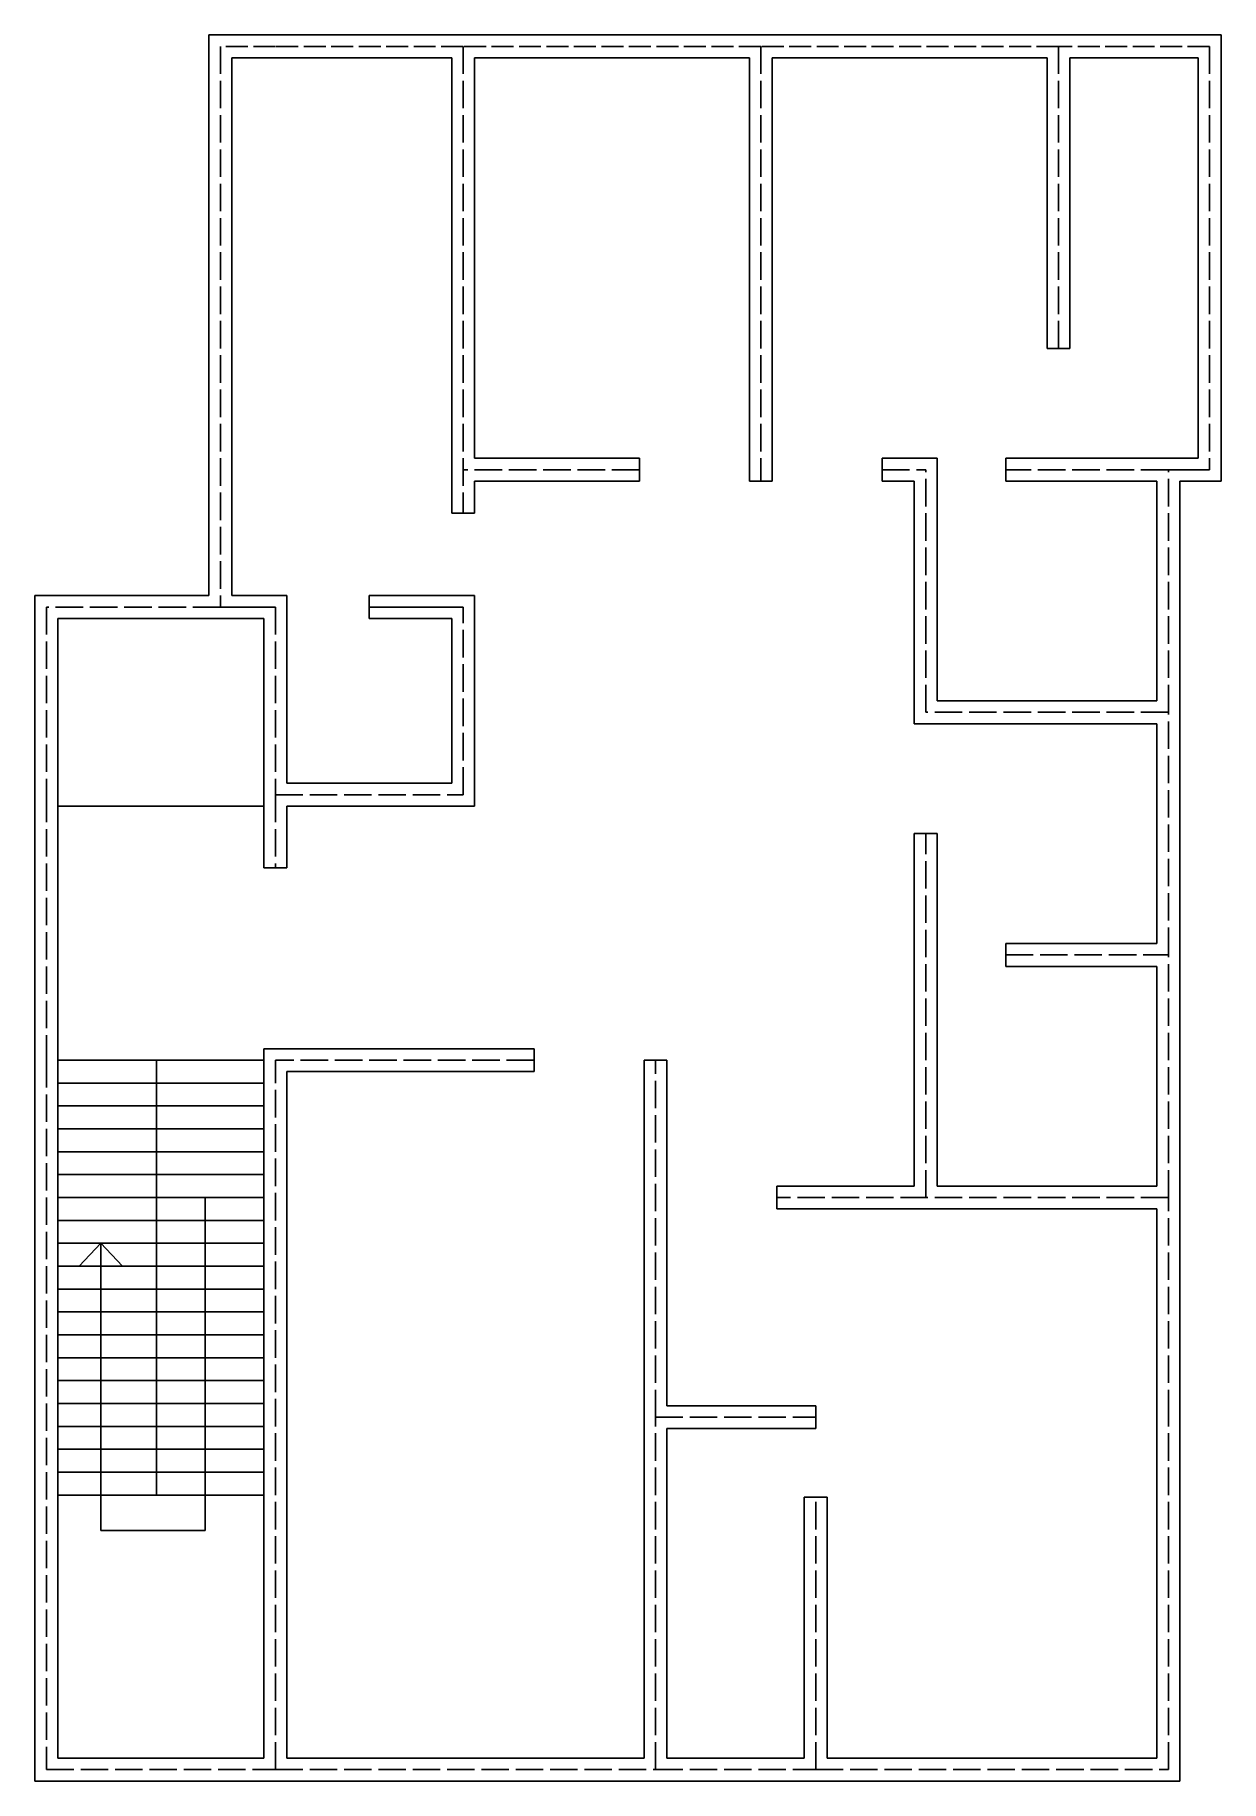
# Model space of a CAD drawing. Header units: inches. Extents: x 2033 to 2551, y 491 to 1254.
import ezdxf

# ---------------------------------------------------------------- set-up
doc = ezdxf.new("R2010")
doc.units = ezdxf.units.IN
doc.header["$MEASUREMENT"] = 0
doc.linetypes.add('ACAD_ISO02W100', pattern=[15, 12, -3])

msp = doc.modelspace()

# ---------------------------------------------------------------- linework, layer by layer
for p, q in [((2138.21, 1253.83), (2109.21, 1253.8)), ((2109.21, 1253.8), (2109.21, 1008.83)), ((2220.21, 1253.83), (2138.21, 1253.83)), ((2350.21, 1253.83), (2220.21, 1253.83)), ((2480.21, 1253.83), (2350.21, 1253.83)), ((2551.21, 1253.83), (2480.21, 1253.83)), ((2551.21, 1253.83), (2551.21, 1058.83)), ((2138.21, 1243.83), (2119.21, 1243.83)), ((2119.21, 1243.83), (2119.21, 1008.83)), ((2215.21, 1243.83), (2138.21, 1243.83)), ((2215.21, 1243.83), (2215.21, 1044.83)), ((2345.21, 1243.83), (2225.21, 1243.83)), ((2225.21, 1243.83), (2225.21, 1068.83)), ((2345.21, 1243.83), (2345.21, 1058.83)), ((2475.21, 1243.83), (2355.21, 1243.83)), ((2355.21, 1243.83), (2355.21, 1058.83)), ((2475.21, 1243.83), (2475.21, 1116.83)), ((2541.21, 1243.83), (2485.21, 1243.83)), ((2485.21, 1243.83), (2485.21, 1116.83)), ((2541.21, 1243.83), (2541.21, 1068.83)), ((2475.21, 1116.83), (2485.21, 1116.83)), ((2297.21, 1068.83), (2225.21, 1068.83)), ((2297.21, 1068.83), (2297.21, 1058.83)), ((2403.21, 1068.83), (2403.21, 1058.83)), ((2403.21, 1068.83), (2427.21, 1068.83)), ((2403.21, 1068.83), (2422.21, 1068.83)), ((2427.21, 962.83), (2427.21, 1068.83)), ((2528.21, 1068.83), (2457.21, 1068.83)), ((2457.21, 1068.83), (2457.21, 1058.83)), ((2528.21, 1068.83), (2541.21, 1068.83)), ((2528.21, 1063.83), (2546.21, 1063.83)), ((2297.21, 1058.83), (2225.21, 1058.83)), ((2225.21, 1058.83), (2225.21, 1044.83)), ((2345.21, 1058.83), (2355.21, 1058.83)), ((2403.21, 1058.83), (2417.21, 1058.83)), ((2417.21, 952.83), (2417.21, 1058.83)), ((2523.21, 1058.83), (2457.21, 1058.83)), ((2523.21, 962.83), (2523.21, 1058.83)), ((2533.21, 1058.83), (2551.21, 1058.83)), ((2533.21, 957.83), (2533.21, 1058.83)), ((2215.21, 1044.83), (2225.21, 1044.83)), ((2109.21, 1008.83), (2033.21, 1008.83)), ((2033.21, 1008.83), (2033.21, 921.83)), ((2119.21, 1008.83), (2143.21, 1008.83)), ((2119.21, 1008.83), (2138.21, 1008.83)), ((2143.21, 1008.83), (2143.21, 926.83)), ((2179.21, 1008.83), (2225.21, 1008.83)), ((2179.21, 1008.83), (2179.21, 998.83)), ((2225.21, 916.83), (2225.21, 1008.83)), ((2114.21, 1003.83), (2138.21, 1003.83)), ((2179.21, 1003.83), (2220.21, 1003.83)), ((2114.21, 998.83), (2043.21, 998.83)), ((2043.21, 998.83), (2043.21, 921.83)), ((2043.21, 998.83), (2043.21, 916.83)), ((2114.21, 998.83), (2133.21, 998.83)), ((2133.21, 998.83), (2133.21, 889.83)), ((2179.21, 998.83), (2215.21, 998.83)), ((2215.21, 926.83), (2215.21, 998.83)), ((2523.21, 962.83), (2427.21, 962.83)), ((2533.21, 851.83), (2533.21, 957.83)), ((2523.21, 952.83), (2417.21, 952.83)), ((2523.21, 856.83), (2523.21, 952.83)), ((2143.21, 926.83), (2215.21, 926.83)), ((2033.21, 921.83), (2033.21, 805.83)), ((2043.21, 921.83), (2043.21, 805.83)), ((2043.21, 921.83), (2043.21, 805.83)), ((2133.21, 916.83), (2043.21, 916.83)), ((2143.21, 916.83), (2225.21, 916.83)), ((2143.21, 916.83), (2143.21, 889.83)), ((2417.21, 750.83), (2417.21, 904.83)), ((2417.21, 904.83), (2427.21, 904.83)), ((2427.21, 750.83), (2427.21, 904.83)), ((2143.21, 889.83), (2133.21, 889.83)), ((2457.21, 856.83), (2523.21, 856.83)), ((2457.21, 856.83), (2457.21, 846.83)), ((2533.21, 745.83), (2533.21, 851.83)), ((2457.21, 846.83), (2523.21, 846.83)), ((2523.21, 750.83), (2523.21, 846.83)), ((2133.21, 500.83), (2133.21, 810.83)), ((2251.21, 810.83), (2133.21, 810.83)), ((2251.21, 810.83), (2251.21, 800.83)), ((2033.21, 805.83), (2033.21, 490.83)), ((2043.21, 805.83), (2043.21, 500.83)), ((2043.21, 805.83), (2133.21, 805.83)), ((2086.23, 615.83), (2086.23, 805.83)), ((2299.21, 649.83), (2299.21, 805.83)), ((2299.21, 805.83), (2309.21, 805.83)), ((2309.21, 654.83), (2309.21, 805.83)), ((2043.21, 795.83), (2133.21, 795.83)), ((2143.21, 500.83), (2143.21, 800.83)), ((2251.21, 800.83), (2143.21, 800.83)), ((2043.21, 785.83), (2133.21, 785.83)), ((2043.21, 775.83), (2133.21, 775.83)), ((2043.21, 765.83), (2133.21, 765.83)), ((2043.21, 755.83), (2133.21, 755.83)), ((2357.21, 750.83), (2357.21, 740.83)), ((2417.21, 750.83), (2357.21, 750.83)), ((2523.21, 750.83), (2427.21, 750.83)), ((2043.21, 745.83), (2133.21, 745.83)), ((2107.52, 745.83), (2107.52, 600.38)), ((2523.21, 740.83), (2357.21, 740.83)), ((2523.21, 649.83), (2523.21, 740.83)), ((2533.21, 649.83), (2533.21, 745.83)), ((2043.21, 735.83), (2133.21, 735.83)), ((2043.21, 725.83), (2133.21, 725.83)), ((2061.94, 725.83), (2052.58, 715.83)), ((2061.94, 600.38), (2061.94, 725.83)), ((2061.94, 725.83), (2071.4, 715.83)), ((2043.21, 715.83), (2133.21, 715.83)), ((2071.4, 715.83), (2071.4, 715.83)), ((2043.21, 705.83), (2133.21, 705.83)), ((2043.21, 695.83), (2133.21, 695.83)), ((2043.21, 685.83), (2133.21, 685.83)), ((2043.21, 675.83), (2133.21, 675.83)), ((2043.21, 665.83), (2133.21, 665.83)), ((2043.21, 655.83), (2133.21, 655.83)), ((2299.21, 500.83), (2299.21, 649.83)), ((2309.21, 654.83), (2374.21, 654.83)), ((2374.21, 644.83), (2374.21, 654.83)), ((2523.21, 500.83), (2523.21, 649.83)), ((2533.21, 490.83), (2533.21, 649.83)), ((2043.21, 645.83), (2133.21, 645.83)), ((2309.21, 644.83), (2374.21, 644.83)), ((2309.21, 500.83), (2309.21, 644.83)), ((2043.21, 635.83), (2133.21, 635.83)), ((2043.21, 625.83), (2133.21, 625.83)), ((2043.21, 615.83), (2133.21, 615.83)), ((2369.21, 500.83), (2369.21, 614.83)), ((2379.21, 614.83), (2369.21, 614.83)), ((2379.21, 500.83), (2379.21, 614.83)), ((2107.52, 600.38), (2061.94, 600.38)), ((2043.21, 500.83), (2133.21, 500.83)), ((2143.21, 500.83), (2299.21, 500.83)), ((2309.21, 500.83), (2369.21, 500.83)), ((2379.21, 500.83), (2523.21, 500.83)), ((2033.21, 490.83), (2138.21, 490.83)), ((2138.21, 490.83), (2304.21, 490.83)), ((2304.21, 490.83), (2374.21, 490.83)), ((2374.21, 490.83), (2533.21, 490.83))]:
    msp.add_line(p, q)
at = {"linetype": 'ACAD_ISO02W100', "ltscale": 0.8}
for p, q in [((2138.21, 1248.83), (2114.21, 1248.83)), ((2220.21, 1248.83), (2138.21, 1248.83)), ((2350.21, 1248.83), (2220.21, 1248.83)), ((2480.21, 1248.83), (2350.21, 1248.83)), ((2546.21, 1248.83), (2480.21, 1248.83))]:
    msp.add_line(p, q, dxfattribs=at)
at = {"linetype": 'ACAD_ISO02W100'}
for p, q in [((2114.21, 1248.83), (2114.21, 1003.83)), ((2220.21, 1248.83), (2220.21, 1044.83)), ((2350.21, 1248.83), (2350.21, 1058.83)), ((2480.21, 1248.83), (2480.21, 1116.83)), ((2546.21, 1248.83), (2546.21, 1063.83)), ((2297.21, 1063.83), (2220.21, 1063.83)), ((2403.21, 1063.83), (2422.21, 1063.83)), ((2422.21, 957.83), (2422.21, 1063.83)), ((2528.21, 1063.83), (2457.21, 1063.83)), ((2528.21, 957.83), (2528.21, 1063.83)), ((2114.21, 1003.83), (2038.21, 1003.83)), ((2038.21, 1003.83), (2038.21, 921.83)), ((2138.21, 1003.83), (2138.21, 921.83)), ((2220.21, 921.83), (2220.21, 1003.83)), ((2528.21, 957.83), (2422.21, 957.83)), ((2528.21, 851.83), (2528.21, 957.83)), ((2038.21, 921.83), (2038.21, 805.83)), ((2138.21, 921.83), (2138.21, 889.83)), ((2138.21, 921.83), (2220.21, 921.83)), ((2422.21, 745.83), (2422.21, 904.83)), ((2457.21, 851.83), (2528.21, 851.83)), ((2528.21, 745.83), (2528.21, 851.83)), ((2038.21, 805.83), (2038.21, 495.83)), ((2138.21, 495.83), (2138.21, 805.83)), ((2251.21, 805.83), (2138.21, 805.83)), ((2304.21, 649.83), (2304.21, 805.83)), ((2528.21, 745.83), (2357.21, 745.83)), ((2528.21, 649.83), (2528.21, 745.83)), ((2304.21, 495.83), (2304.21, 649.83)), ((2304.21, 649.83), (2374.21, 649.83)), ((2528.21, 495.83), (2528.21, 649.83)), ((2374.21, 495.83), (2374.21, 614.83)), ((2038.21, 495.83), (2138.21, 495.83)), ((2138.21, 495.83), (2304.21, 495.83)), ((2304.21, 495.83), (2374.21, 495.83)), ((2374.21, 495.83), (2528.21, 495.83))]:
    msp.add_line(p, q, dxfattribs=at)

doc.saveas('drawing.dxf')
